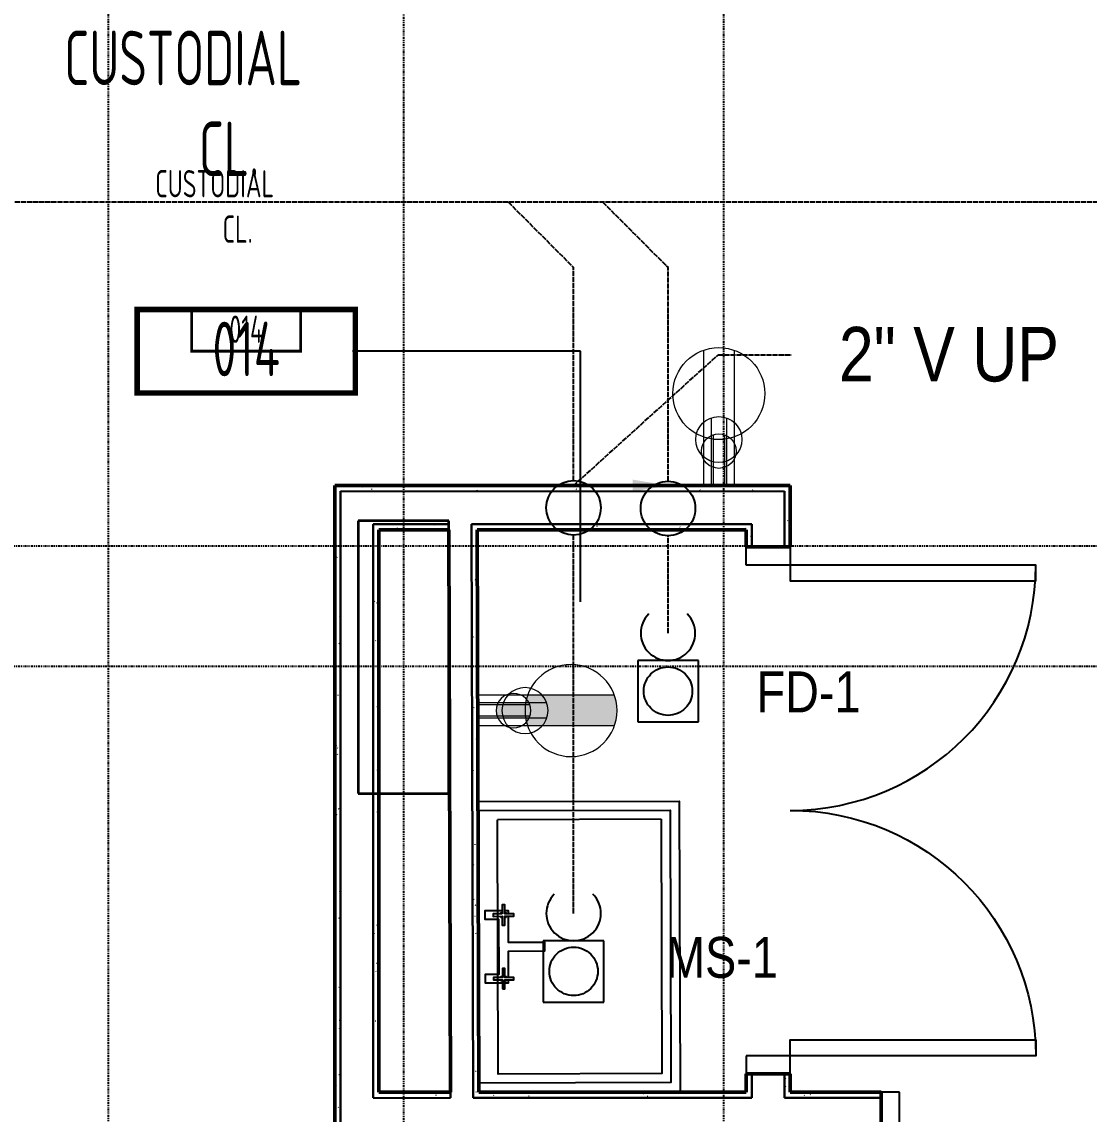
# Model space of a CAD drawing. Header units: inches. Extents: x 0 to 11244, y -13 to 5829.
# Drawn here: x 3739.8 to 3857.2, y 5019.4 to 5139.7 of the extents above; entities that cross this region are included whole.
import ezdxf
from ezdxf import colors
from ezdxf.entities.mleader import LeaderData, LeaderLine
from ezdxf.enums import TextEntityAlignment as Align
from ezdxf.math import Vec2, Vec3

# ---------------------------------------------------------------- set-up
doc = ezdxf.new("R2010")
doc.units = ezdxf.units.IN
doc.header["$LTSCALE"] = 0.375
doc.header["$MEASUREMENT"] = 0
for name, pattern in [('DASHDOT', [1, 0.5, -0.25, 0, -0.25]), ('PHANTOM2', [1.25, 0.625, -0.125, 0.125, -0.125, 0.125, -0.125]), ('UPIPINGX2', [1.75, 1.5, -0.25])]:
    doc.linetypes.add(name, pattern=pattern)
for name, color, linetype, lineweight in [('A-Anno-Dims', 8, 'Continuous', 25), ('A-Area-Spce-Iden', 8, 'Continuous', 25), ('A-Area-Spce-Iden @ 32', 8, 'Continuous', 25), ('A-Area-Spce-Iden @ 64', 8, 'Continuous', 25), ('A-Wall', 3, 'Continuous', 50), ('E-Wall-Powr', 8, 'Continuous', 18), ('E-Wall-Powr @ 24', 8, 'Continuous', 18), ('E-Wall-Powr @ 32', 8, 'Continuous', 18), ('E-Wall-Powr @ 64', 8, 'Continuous', 18), ('P-Flor-Fixt', 8, 'Continuous', 25), ('S-Cols', 8, 'Continuous', 35)]:
    doc.layers.add(name, color=color, linetype=linetype, lineweight=lineweight)
for name, color, linetype in [('A-Col-Grid', 8, 'PHANTOM2'), ('A-Door', 8, 'Continuous'), ('G-ANNO-REFR-N', 8, 'Continuous'), ('P-SANR-PIPU-N', 201, 'UPIPINGX2'), ('P-SANR-PIPU-N @ 64', 201, 'UPIPINGX2')]:
    doc.layers.add(name, color=color, linetype=linetype)
doc.styles.add("3-32'' Notes", font='ARIALN.TTF', dxfattribs={"height": 0.09375})
doc.styles.add('TPDE', font='architxt.shx', dxfattribs={"width": 0.75, "height": 0.09375})
doc.styles.add('TPDE Annotative', font='architxt.shx', dxfattribs={"width": 0.75, "height": 0.09375})
doc.dimstyles.new('TPDE Annotative', dxfattribs={"dimtxt": 0.09375, "dimasz": 0.09375, "dimexe": 0.0625, "dimexo": 0.0625, "dimgap": 0.03125, "dimtad": 1, "dimdec": 4, "dimzin": 3, "dimdsep": 46, "dimlunit": 4, "dimtxsty": 'TPDE Annotative', "dimblk": 'ARCHTICK', "dimcen": 0.09375, "dimdle": 0.0625, "dimclrd": 1, "dimclre": 1, "dimclrt": 256, "dimazin": 2, "dimtfac": 0.75, "dimtdec": 4, "dimtix": 1, "dimtmove": 1, "dimatfit": 3, "dimfxl": 1, "dimfrac": 2, "dimtolj": 1, "dimtzin": 0, "dimarcsym": 0})
pattern_1 = [(360, (-3428.935485354128, -5710.22105537465), (0.05999999999999926, 6), [0.06, -6]), (9.999999999999982, (-3427.015485354128, -5710.10105537465), (-0.9828006008208504, 5.919265408733263), [0.06, -6]), (20, (-3428.095485354128, -5708.781055374649), (-1.995739302706858, 5.658676933314991), [0.06, -6]), (29.99999999999996, (-3426.775485354128, -5707.821055374649), (-2.948038475772934, 5.226152422706632), [0.06, -6]), (40, (-3428.335485354128, -5707.46105537465), (-3.810762991532097, 4.634833915295059), [0.05999999999999998, -5.999999999999997]), (49.99999999999999, (-3427.855485354128, -5706.02105537465), (-4.557699402132677, 3.902688324706374), [0.06, -6]), (59.99999999999997, (-3428.695485354128, -5704.94105537465), (-5.166152422706632, 3.051961524227067), [0.06, -6]), (70, (-3426.775485354128, -5705.06105537465), (-5.61763451611591, 2.108502417201167), [0.05999999999999998, -5.999999999999998]), (80.00000000000001, (-3425.335485354128, -5704.821055374649), (-5.898427627413232, 1.100977531182314), [0.05999999999999998, -5.999999999999998]), (90, (-3424.615485354128, -5706.26105537465), (-6, 0.05999999999999963), [0.06, -6]), (99.99999999999997, (-3423.415485354128, -5706.38105537465), (-5.919265408733263, -0.9828006008208502), [0.06, -6]), (110, (-3423.415485354128, -5708.54105537465), (-5.658676933314991, -1.995739302706858), [0.05999999999999998, -5.999999999999998]), (120, (-3424.495485354128, -5709.26105537465), (-5.226152422706632, -2.948038475772933), [0.06, -6]), (130, (-3426.175485354128, -5708.90105537465), (-4.634833915295059, -3.810762991532098), [0.06, -6]), (140, (-3425.095485354128, -5707.821055374649), (-3.902688324706375, -4.557699402132676), [0.06, -6]), (150, (-3426.175485354128, -5706.741055374649), (-3.051961524227065, -5.166152422706633), [0.06, -6]), (160.0000000000001, (-3423.655485354128, -5710.10105537465), (-2.10850241720117, -5.617634516115908), [0.06, -6])]
pattern_2 = [(360, (-3428.935485354128, -5710.22105537465), (0.05999999999999889, 6), [0.06, -6]), (9.999999999999973, (-3427.015485354128, -5710.10105537465), (-0.9828006008208507, 5.919265408733263), [0.06, -6]), (19.99999999999996, (-3428.095485354128, -5708.781055374649), (-1.995739302706859, 5.658676933314991), [0.06, -6]), (30.00000000000001, (-3426.775485354128, -5707.821055374649), (-2.948038475772934, 5.226152422706631), [0.05999999999999999, -5.999999999999999]), (40.00000000000001, (-3428.335485354128, -5707.46105537465), (-3.810762991532098, 4.634833915295059), [0.06, -6]), (49.99999999999999, (-3427.855485354128, -5706.02105537465), (-4.557699402132677, 3.902688324706374), [0.06, -6]), (59.99999999999999, (-3428.695485354128, -5704.94105537465), (-5.166152422706633, 3.051961524227067), [0.06, -6]), (70, (-3426.775485354128, -5705.06105537465), (-5.61763451611591, 2.108502417201167), [0.05999999999999998, -5.999999999999997]), (79.99999999999999, (-3425.335485354128, -5704.821055374649), (-5.898427627413232, 1.100977531182314), [0.06, -6]), (90, (-3424.615485354128, -5706.26105537465), (-6, 0.05999999999999926), [0.06, -6]), (99.99999999999997, (-3423.415485354128, -5706.38105537465), (-5.919265408733263, -0.9828006008208505), [0.06, -6]), (110, (-3423.415485354128, -5708.54105537465), (-5.658676933314991, -1.995739302706859), [0.05999999999999999, -5.999999999999999]), (120, (-3424.495485354128, -5709.26105537465), (-5.226152422706631, -2.948038475772933), [0.06, -6]), (130, (-3426.175485354128, -5708.90105537465), (-4.634833915295059, -3.810762991532099), [0.05999999999999998, -5.999999999999998]), (140, (-3425.095485354128, -5707.821055374649), (-3.902688324706374, -4.557699402132676), [0.06, -6]), (150, (-3426.175485354128, -5706.741055374649), (-3.051961524227065, -5.166152422706634), [0.06, -6]), (159.9999999999999, (-3423.655485354128, -5710.10105537465), (-2.10850241720117, -5.617634516115908), [0.06, -6])]

# ---------------------------------------------------------------- blocks, each defined once
blk = doc.blocks.new('Drain with Trap')
at = {"linetype": 'ByBlock'}
for p, q in [((0.1523434838010651, 0.0521915965399149), (0.046875, 0.0521915965399149)), ((0.046875, 0.0521915965399149), (0.046875, -0.0521915965399149)), ((0.1523434838010651, -0.0521915965399149), (0.1523434838010651, 0.0521915965399149)), ((0.046875, -0.0521915965399149), (0.1523434838010651, -0.0521915965399149))]:
    blk.add_line(p, q, dxfattribs=at)
blk.add_circle((0.09960924190053433, 0), 0.04166666666696983, dxfattribs=at)
blk.add_arc((0, 0), 0.046875, 225.0000000000007, 134.9999999999993, dxfattribs=at)
blk = doc.blocks.new('Elbow Up')
at = {"linetype": 'Continuous'}
blk.add_circle((0, 0), 0.04687499999999997, dxfattribs=at)
blk = doc.blocks.new('Pipe in Rise')
blk.add_circle((0, 0), 0.04687499999999997)
blk = doc.blocks.new('*U435')
blk.add_hatch(color=256).paths.add_polyline_path([(0.0835904887744866, 0.0262680738810559, 0.0848296616691814), (0.07910156250000003, 0, 0.0848296616691814), (0.0835904887744866, -0.0262680738810559), (0.2328157612255133, -0.0262680738810559, 0.08482966166918143), (0.2373046875, 0, 0.08482966166918143), (0.2328157612255133, 0.0262680738810559)])
at = {"linetype": 'ByBlock', "lineweight": -2}
for p, q in [((0.2328157612189443, 0.0262680738810559), (0, 0.0262680738810559)), ((0.2328157612189443, -0.0262680738810559), (0, -0.0262680738810559))]:
    blk.add_line(p, q, dxfattribs=at)
blk.add_circle((0.158203125, 0), 0.07910156249999997, dxfattribs=at)
at = {"linetype": 'ByBlock', "lineweight": -2, "style": 'TPDE', "width": 0.75}
blk.add_attdef('TYPE', (0.2901488385271502, 0.04526431619911642), '', height=0.09375, dxfattribs=at)
blk = doc.blocks.new('*U480')
at = {"layer": 'E-Wall-Powr @ 24', "xscale": -24, "yscale": 24, "zscale": 24, "rotation": 180}
blk.add_blockref('*U435', (3790.092087291904, 5063.849788973066), dxfattribs=at)
at = {"layer": 'E-Wall-Powr @ 32', "xscale": -32, "yscale": 32, "zscale": 32, "rotation": 180}
blk.add_blockref('*U435', (3790.092087291904, 5063.849788973066), dxfattribs=at)
at = {"layer": 'E-Wall-Powr @ 64', "xscale": -64, "yscale": 64, "zscale": 64, "rotation": 180}
blk.add_blockref('*U435', (3790.092087291904, 5063.849788973066), dxfattribs=at)
blk = doc.blocks.new('*U436')
at = {"linetype": 'ByBlock', "lineweight": -2}
for p, q in [((0.2328157612189443, 0.0262680738810559), (0, 0.0262680738810559)), ((0.2328157612189443, -0.0262680738810559), (0, -0.0262680738810559))]:
    blk.add_line(p, q, dxfattribs=at)
blk.add_circle((0.158203125, 0), 0.07910156249999997, dxfattribs=at)
at = {"linetype": 'ByBlock', "lineweight": -2, "style": 'TPDE', "width": 0.75}
blk.add_attdef('TYPE', (0.2901488385271502, 0.04526431619911642), '', height=0.09375, dxfattribs=at)
blk = doc.blocks.new('*U481')
at = {"layer": 'E-Wall-Powr @ 24', "xscale": 24, "yscale": 24, "zscale": 24, "rotation": 90}
blk.add_blockref('*U436', (3816.478877364586, 5088.616055374671), dxfattribs=at)
at = {"layer": 'E-Wall-Powr @ 32', "xscale": 32, "yscale": 32, "zscale": 32, "rotation": 90}
blk.add_blockref('*U436', (3816.478877364586, 5088.616055374671), dxfattribs=at)
at = {"layer": 'E-Wall-Powr @ 64', "xscale": 64, "yscale": 64, "zscale": 64, "rotation": 90}
blk.add_blockref('*U436', (3816.478877364586, 5088.616055374671), dxfattribs=at)
blk = doc.blocks.new('T23120-00_Cellar PS Layout')
at = {"layer": 'E-Wall-Powr', "linetype": 'DASHDOT'}
for name in ['*U481', '*U480']:
    blk.add_blockref(name, (0, 0), dxfattribs=at)
blk = doc.blocks.new('_ArchTick')
at = {"linetype": 'ByBlock', "const_width": 0.15}
blk.add_lwpolyline([(-0.5, -0.5), (0.5, 0.5)], dxfattribs=at)
blk = doc.blocks.new('DOT')
at = {"color": 1, "const_width": 0.0234375}
blk.add_lwpolyline([(-0.01171875, 0, 1), (0.01171875, 0, 1)], format="xyb", close=True, dxfattribs=at)
blk = doc.blocks.new('TPDE_Room_Smart_Tag_Basic_P')
at = {"const_width": 0.1}
blk.add_lwpolyline([(-2, -1.531266542842786), (2, -1.531266542842786), (2, 0), (-2, 0)], close=True, dxfattribs=at)
at = {"linetype": 'ByBlock', "lineweight": -2, "style": 'TPDE', "width": 0.75}
blk.add_attdef('TPDE_ROOM_INFO_OBJECTS:ROOMNAME_001', (-3.685344827586207, 0.3000000000000003), '', height=1, dxfattribs=at)
blk.add_attdef('TPDE_ROOM_INFO_OBJECTS:ROOMNUMBER', text='', height=1, dxfattribs=at).set_placement((0, -1.225234935688786), align=Align.CENTER)
blk = doc.blocks.new('*U514')
at = {"layer": 'A-Area-Spce-Iden @ 32', "color": 8, "linetype": 'Continuous', "lineweight": 25}
ref = blk.add_blockref('TPDE_Room_Smart_Tag_Basic_P', (335.3083667940336, -602.3388498195536), dxfattribs=dict(at, xscale=3, yscale=3, zscale=3))
ref.add_attrib('TPDE_ROOM_INFO_OBJECTS:ROOMNAME_001', 'CUSTODIAL', (325.2997461043785, -589.998176455448), dxfattribs={"layer": '0', "linetype": 'ByBlock', "lineweight": -2, "height": 3, "style": 'TPDE Annotative', "width": 0.75})
ref.add_attrib('TPDE_ROOM_INFO_OBJECTS:ROOMNUMBER', '014', dxfattribs={"layer": '0', "linetype": 'ByBlock', "lineweight": -2, "height": 3, "style": 'TPDE Annotative', "width": 0.75}).set_placement((335.3083667940336, -606.0145546266203), align=Align.CENTER)
ref.add_attrib('TPDE_ROOM_INFO_OBJECTS:ROOMNAME_002', 'CL.', (332.7092288629992, -594.998176455448), dxfattribs={"layer": '0', "linetype": 'ByBlock', "lineweight": -2, "height": 3, "style": 'TPDE Annotative', "width": 0.75})
at = {"layer": 'A-Area-Spce-Iden @ 64', "color": 8, "linetype": 'Continuous', "lineweight": 25}
ref = blk.add_blockref('TPDE_Room_Smart_Tag_Basic_P', (335.3083667940336, -602.3388498195536), dxfattribs=dict(at, xscale=6, yscale=6, zscale=6))
ref.add_attrib('TPDE_ROOM_INFO_OBJECTS:ROOMNAME_001', 'CUSTODIAL', (315.2911254147234, -577.6575030913423), dxfattribs={"layer": '0', "linetype": 'ByBlock', "lineweight": -2, "height": 6, "style": 'TPDE Annotative', "width": 0.75})
ref.add_attrib('TPDE_ROOM_INFO_OBJECTS:ROOMNUMBER', '014', dxfattribs={"layer": '0', "linetype": 'ByBlock', "lineweight": -2, "height": 6, "style": 'TPDE Annotative', "width": 0.75}).set_placement((335.3083667940336, -609.6902594336862), align=Align.CENTER)
ref.add_attrib('TPDE_ROOM_INFO_OBJECTS:ROOMNAME_002', 'CL.', (330.1100909319647, -587.6575030913423), dxfattribs={"layer": '0', "linetype": 'ByBlock', "lineweight": -2, "height": 6, "style": 'TPDE Annotative', "width": 0.75})
blk = doc.blocks.new('I_PLUMB_SINK_WALL FAUCET_P')
at = {"linetype": 'ByBlock', "lineweight": -2}
for points in [[(1.862499999999997, -4), (0, -4), (0, -3), (1.5, -3), (1.5, 3), (0, 3), (0, 4), (1.862499999999997, 4)], [(2.137500000000003, 4), (2.5, 4), (2.5, 3.637500000000003)], [(2.5, 3.362500000000004), (2.5, 0.5), (6.5, 0.5), (6.5, -0.5), (2.5, -0.5), (2.5, -3.362500000000004)], [(2.5, -3.637499999999996), (2.5, -4), (2.137500000000003, -4)]]:
    blk.add_lwpolyline(points, dxfattribs=at)
for points in [[(1.862499999999997, 3.637500000000003), (0.875, 3.637500000000003), (0.875, 3.362499999999997), (1.862499999999997, 3.362499999999997), (1.862499999999997, 2.375), (2.137500000000003, 2.375), (2.137500000000003, 3.362499999999997), (3.125, 3.362499999999997), (3.125, 3.637500000000003), (2.137500000000003, 3.637500000000003), (2.137500000000003, 4.625), (1.862499999999997, 4.625)], [(1.862499999999997, -4.625), (2.137500000000003, -4.625), (2.137500000000003, -3.637500000000003), (3.125, -3.637500000000003), (3.125, -3.362499999999997), (2.137500000000003, -3.362499999999997), (2.137500000000003, -2.375), (1.862499999999997, -2.375), (1.862499999999997, -3.362499999999997), (0.875, -3.362499999999997), (0.875, -3.637500000000003), (1.862499999999997, -3.637500000000003)]]:
    blk.add_lwpolyline(points, close=True, dxfattribs=at)
for centre, start, end in [((2, 3.5), 112.8866144022561, 157.1133855977434), ((2, 3.5), 22.88661440225657, 67.11338559774393), ((2, 3.5), 202.886614402256, 247.1133855977439), ((2, 3.5), 292.8866144022561, 337.1133855977439), ((2, -3.5), 112.8866144022561, 157.1133855977434), ((2, -3.5), 22.88661440225657, 67.11338559774393), ((2, -3.5), 202.886614402256, 247.1133855977439), ((2, -3.5), 292.8866144022561, 337.1133855977439)]:
    blk.add_arc(centre, 0.3535533905932738, start, end, dxfattribs=at)
blk = doc.blocks.new('*U446')
at = {"layer": 'P-Flor-Fixt', "linetype": 'Continuous', "lineweight": 25, "extrusion": (0, 0, -1), "xscale": -1, "zscale": -1}
blk.add_blockref('I_PLUMB_SINK_WALL FAUCET_P', (0, 0), dxfattribs=at)
blk = doc.blocks.new('MOP SINK')
at = {"layer": 'P-Flor-Fixt', "transparency": 33554646}
blk.add_line((4126.696809445581, 5565.867173031559), (4108.696809445581, 5565.867173031559), dxfattribs=at)
for points in [[(4106.696809445585, 5567.867173031567), (4128.696809445585, 5567.867173031559), (4128.696809445575, 5535.867173031559), (4106.696809445575, 5535.867173031567)], [(4106.696809445585, 5566.867173031567), (4127.696809445585, 5566.867173031559), (4127.696809445576, 5536.86717303156), (4106.696809445576, 5536.867173031567)], [(4126.696809445581, 5565.867173031559), (4126.696809445581, 5537.867173031559), (4108.696809445581, 5537.867173031559), (4108.696809445581, 5565.867173031559)]]:
    blk.add_lwpolyline(points, dxfattribs=at)
at = {"layer": 'P-Flor-Fixt', "linetype": 'Continuous', "lineweight": 25}
blk.add_blockref('*U446', (4107.321809445581, 5551.867173031562), dxfattribs=at)
blk = doc.blocks.new('A$C7a236a31')
at = {"layer": 'A-Wall', "linetype": 'Continuous', "lineweight": 18}
h = blk.add_hatch(dxfattribs=at)
h.set_pattern_fill('GENERAL_TEXTURE', color=8, scale=6, style=0, pattern_type=2)
h.set_pattern_definition(pattern_1)
h.paths.add_polyline_path([(395.1674032066821, -621.7249999999785), (360.7228370599141, -621.7249999999785), (360.7228370599141, -622.3499999999785), (394.5424032066821, -622.3499999999785)], flags=0)
h.paths.add_polyline_path([(360.7228370599141, -621.7249999999785), (345.0424032066808, -621.7249999999785), (345.6674032066808, -622.3499999999785), (360.7228370599141, -622.3499999999785)], flags=0)
h = blk.add_hatch(dxfattribs=at)
h.set_pattern_fill('GENERAL_TEXTURE', color=8, scale=6, angle=-360, style=0, pattern_type=2)
h.set_pattern_definition(pattern_2)
h.paths.add_polyline_path([(345.6674032066808, -622.3499999999785), (345.0424032066808, -621.7249999999785), (345.0424032066808, -693.3500000000104), (345.6674032066808, -692.7250000000104)], flags=0)
h = blk.add_hatch(dxfattribs=at)
h.set_pattern_fill('GENERAL_TEXTURE', color=8, scale=6, angle=-360, style=0, pattern_type=2)
h.set_pattern_definition(pattern_2)
h.paths.add_polyline_path([(395.1674032066821, -621.7249999999785), (394.5424032066821, -622.3499999999785), (394.5424032066821, -628.4750000000104), (395.1674032066821, -628.4750000000104)], flags=0)
h.paths.add_polyline_path([(395.1674032066821, -686.4750000000104), (394.5424032066821, -686.4750000000104), (394.5424032066821, -689.1000000000104), (395.1674032066821, -688.4750000000104)], flags=0)
h = blk.add_hatch(dxfattribs=at)
h.set_pattern_fill('GENERAL_TEXTURE', color=8, scale=6, style=0, pattern_type=2)
h.set_pattern_definition(pattern_1)
h.paths.add_polyline_path([(390.2924032066821, -626.5999999999785), (390.9174032066821, -625.9749999999785), (360.0960433360024, -625.9749999999785), (360.7228370599141, -626.5999999999785)], flags=0)
h.paths.add_polyline_path([(349.2924032066808, -625.9749999999785), (349.9174032066808, -626.5999999999785), (357.5978242269621, -626.5999999999785), (357.5960330696407, -625.9749999999785)], flags=0)
h = blk.add_hatch(dxfattribs=at)
h.set_pattern_fill('GENERAL_TEXTURE', color=8, scale=6, angle=-360, style=0, pattern_type=2)
h.set_pattern_definition(pattern_2)
h.paths.add_polyline_path([(349.9174032066808, -626.5999999999785), (349.2924032066808, -625.9749999999785), (349.2924032066808, -689.1000000000104), (349.9174032066808, -688.4750000000104)], flags=0)
h = blk.add_hatch(dxfattribs=at)
h.set_pattern_fill('GENERAL_TEXTURE', color=8, scale=6, angle=-360, style=0, pattern_type=2)
h.set_pattern_definition([(360, (-3428.935485354128, -5710.22105537465), (0.05999999999999915, 6), [0.06, -6]), (9.999999999999984, (-3427.015485354128, -5710.10105537465), (-0.9828006008208505, 5.919265408733263), [0.05999999999999998, -5.999999999999998]), (19.99999999999996, (-3428.095485354128, -5708.781055374649), (-1.995739302706859, 5.658676933314991), [0.06, -6]), (30.00000000000001, (-3426.775485354128, -5707.821055374649), (-2.948038475772934, 5.226152422706631), [0.05999999999999999, -5.999999999999999]), (40, (-3428.335485354128, -5707.46105537465), (-3.810762991532098, 4.63483391529506), [0.05999999999999999, -5.999999999999999]), (49.99999999999999, (-3427.855485354128, -5706.02105537465), (-4.557699402132677, 3.902688324706374), [0.06, -6]), (59.99999999999997, (-3428.695485354128, -5704.94105537465), (-5.166152422706633, 3.051961524227067), [0.06, -6]), (70.00000000000003, (-3426.775485354128, -5705.06105537465), (-5.617634516115911, 2.108502417201167), [0.06, -6]), (80.00000000000001, (-3425.335485354128, -5704.821055374649), (-5.898427627413233, 1.100977531182314), [0.05999999999999999, -5.999999999999999]), (90, (-3424.615485354128, -5706.26105537465), (-6, 0.05999999999999953), [0.06, -6]), (99.99999999999997, (-3423.415485354128, -5706.38105537465), (-5.919265408733263, -0.9828006008208503), [0.05999999999999998, -5.999999999999998]), (110, (-3423.415485354128, -5708.54105537465), (-5.658676933314991, -1.995739302706859), [0.05999999999999999, -5.999999999999999]), (120, (-3424.495485354128, -5709.26105537465), (-5.226152422706631, -2.948038475772933), [0.06, -6]), (130, (-3426.175485354128, -5708.90105537465), (-4.63483391529506, -3.810762991532099), [0.06, -6]), (140, (-3425.095485354128, -5707.821055374649), (-3.902688324706374, -4.557699402132676), [0.05999999999999999, -5.999999999999999]), (150, (-3426.175485354128, -5706.741055374649), (-3.051961524227065, -5.166152422706634), [0.06, -6]), (160.0000000000001, (-3423.655485354128, -5710.10105537465), (-2.108502417201171, -5.617634516115909), [0.05999999999999999, -5.999999999999999])])
h.paths.add_polyline_path([(360.7228370599141, -626.5999999999776), (360.0960433360024, -625.9749999999776), (360.2769502254819, -689.1000000000104), (360.9001616347505, -688.4750000000095)], flags=0)
h = blk.add_hatch(dxfattribs=at)
h.set_pattern_fill('GENERAL_TEXTURE', color=8, scale=6, angle=-360, style=0, pattern_type=2)
h.set_pattern_definition(pattern_2)
h.paths.add_polyline_path([(390.2924032066821, -626.5999999999785), (390.2924032066821, -628.4750000000104), (390.9174032066821, -628.4750000000104), (390.9174032066821, -625.9749999999785)], flags=0)
h.paths.add_polyline_path([(390.9174032066821, -686.4750000000104), (390.2924032066821, -686.4750000000104), (390.2924032066821, -688.4750000000104), (390.9174032066821, -689.1000000000104)], flags=0)
h = blk.add_hatch(dxfattribs=at)
h.set_pattern_fill('GENERAL_TEXTURE', color=8, scale=6, style=0, pattern_type=2)
h.set_pattern_definition(pattern_1)
h.paths.add_polyline_path([(351.5424032066812, -688.4750000000104), (349.9174032066808, -688.4750000000104), (349.2924032066808, -689.1000000000104), (351.5424032066812, -689.1000000000104)], flags=0)
h.paths.add_polyline_path([(452.4174032066821, -688.4750000000104), (445.1674032066821, -688.4750000000104), (445.1674032066821, -689.1000000000104), (451.7924032066821, -689.1000000000104)], flags=0)
h.paths.add_polyline_path([(405.1674032066821, -689.1000000000104), (405.1674032066821, -688.4750000000104), (395.1674032066821, -688.4750000000104), (394.5424032066821, -689.1000000000104)], flags=0)
h.paths.add_polyline_path([(390.2924032066821, -688.4750000000104), (360.9001616347505, -688.4750000000104), (360.2769502254814, -689.1000000000104), (390.9174032066821, -689.1000000000104)], flags=0)
h.paths.add_polyline_path([(351.5424032066812, -688.4750000000104), (351.5424032066812, -689.1000000000104), (357.7769399591202, -689.1000000000104), (357.7751488017984, -688.4750000000104)], flags=0)
at = {"layer": 'A-Col-Grid', "color": 8}
for p, q in [((320.11350593924, 117.5223658411151), (320.11350593924, -1005.879941628688)), ((352.6137490067226, 117.2071906910232), (352.6137490067226, -1006.19511677878)), ((352.6137490067226, 117.2071906910232), (352.6137490067226, -1006.19511677878)), ((352.6137490067226, 117.2071906910232), (352.6137490067226, -1006.19511677878)), ((352.6137490067226, 117.2071906910232), (352.6137490067226, -1006.19511677878)), ((387.8137452696947, 117.522365841116), (387.8137452696947, -1005.879941628687)), ((-64.34587552437006, -628.3500000000104), (836.2262701626478, -628.3500000000104)), ((-64.34587552437051, -641.6000000000076), (836.2262701626478, -641.6000000000076))]:
    blk.add_line(p, q, dxfattribs=at)
at = {"layer": 'A-Door', "color": 8, "linetype": 'Continuous', "lineweight": -3}
for points in [[(390.2924032066821, -630.4750000000104), (390.2924032066821, -628.4750000000104), (395.1674032066821, -628.4750000000104), (395.1674032066821, -630.4750000000104)], [(395.1674032066821, -630.4750000000104), (395.1674032066821, -632.2250000000104), (422.1674032066821, -632.2250000000104), (422.1674032066821, -630.4750000000104)], [(395.1674032066821, -684.4750000000104), (395.1674032066821, -682.7250000000104), (422.1674032066821, -682.7250000000104), (422.1674032066821, -684.4750000000104)], [(390.2924032066821, -684.4750000000104), (390.2924032066821, -686.4750000000104), (395.1674032066821, -686.4750000000104), (395.1674032066821, -684.4750000000104)], [(407.1674032066821, -688.4750000000104), (405.1674032066821, -688.4750000000104), (405.1674032066821, -693.3500000000104), (407.1674032066821, -693.3500000000104)]]:
    blk.add_lwpolyline(points, close=True, dxfattribs=at)
blk.add_arc((395.1674032066821, -630.4750000000104), 27, 270, 0, dxfattribs=at)
at = {"layer": 'A-Door', "color": 8, "linetype": 'Continuous', "lineweight": -3, "extrusion": (0, 0, -1)}
blk.add_arc((-395.1674032066821, -684.4750000000104), 27, 90, 180, dxfattribs=at)
at = {"layer": 'A-Wall', "color": 8, "linetype": 'Continuous', "lineweight": 50}
for p, q in [((395.1674032066821, -621.7249999999785), (345.0424032066808, -621.7249999999785)), ((345.0424032066808, -621.7249999999785), (345.0424032066808, -693.3500000000104)), ((395.1674032066821, -628.4750000000104), (395.1674032066821, -621.7249999999785)), ((349.9174032066808, -626.5999999999785), (357.5978242269621, -626.5999999999785)), ((349.9174032066808, -688.4750000000104), (349.9174032066808, -626.5999999999785)), ((357.5978242269621, -626.5999999999776), (357.7751488017984, -688.4750000000095)), ((360.7228370599141, -626.5999999999785), (390.2924032066821, -626.5999999999785)), ((360.9001616347505, -688.4750000000095), (360.7228370599141, -626.5999999999776)), ((390.2924032066821, -626.5999999999785), (390.2924032066821, -628.4750000000104)), ((390.2924032066821, -628.4750000000104), (395.1674032066821, -628.4750000000104)), ((390.2924032066821, -686.4750000000104), (390.2924032066821, -688.4750000000104)), ((395.1674032066821, -686.4750000000104), (390.2924032066821, -686.4750000000104)), ((395.1674032066821, -688.4750000000104), (395.1674032066821, -686.4750000000104)), ((357.7751488017984, -688.4750000000104), (349.9174032066808, -688.4750000000104)), ((390.2924032066821, -688.4750000000104), (360.9001616347505, -688.4750000000104)), ((405.1674032066821, -688.4750000000104), (395.1674032066821, -688.4750000000104)), ((405.1674032066821, -693.3500000000104), (405.1674032066821, -688.4750000000104))]:
    blk.add_line(p, q, dxfattribs=at)
at = {"layer": 'A-Wall', "color": 8, "linetype": 'Continuous', "lineweight": 25}
for p, q in [((345.6674032066808, -622.3499999999785), (394.5424032066821, -622.3499999999785)), ((345.6674032066808, -622.3499999999785), (394.5424032066821, -622.3499999999785)), ((345.6674032066808, -692.7250000000104), (345.6674032066808, -622.3499999999785)), ((345.6674032066808, -622.3499999999785), (345.6674032066808, -692.7250000000104)), ((394.5424032066821, -628.4750000000104), (394.5424032066821, -622.3499999999785)), ((394.5424032066821, -622.3499999999785), (394.5424032066821, -628.4750000000104)), ((349.2924032066808, -625.9749999999785), (357.5960330696407, -625.9749999999785)), ((357.5960330696407, -625.9749999999785), (349.2924032066808, -625.9749999999785)), ((349.2924032066808, -689.1000000000104), (349.2924032066808, -625.9749999999785)), ((349.2924032066808, -625.9749999999785), (349.2924032066808, -689.1000000000104)), ((357.5978242269621, -626.5999999999785), (357.5960330696407, -625.9749999999785)), ((357.5960330696407, -625.9749999999776), (357.5978242269621, -626.5999999999776)), ((360.0960433360024, -625.9749999999785), (390.9174032066821, -625.9749999999785)), ((390.9174032066821, -625.9749999999785), (360.0960433360024, -625.9749999999785)), ((360.2769502254814, -689.1000000000095), (360.0960433360019, -625.9749999999776)), ((360.0960433360019, -625.9749999999776), (360.2769502254814, -689.1000000000095)), ((390.9174032066821, -628.4750000000104), (390.9174032066821, -625.9749999999785)), ((390.9174032066821, -625.9749999999785), (390.9174032066821, -628.4750000000104)), ((390.9174032066821, -689.1000000000104), (390.9174032066821, -686.4750000000104)), ((390.9174032066821, -686.4750000000104), (390.9174032066821, -689.1000000000104)), ((394.5424032066821, -689.1000000000104), (394.5424032066821, -686.4750000000104)), ((394.5424032066821, -686.4750000000104), (394.5424032066821, -689.1000000000104)), ((357.7769399591202, -689.1000000000104), (357.7751488017984, -688.4750000000104)), ((357.7751488017984, -688.4750000000095), (357.7769399591202, -689.1000000000095)), ((349.2924032066808, -689.1000000000104), (357.7769399591202, -689.1000000000104)), ((349.2924032066808, -689.1000000000104), (357.7769399591202, -689.1000000000104)), ((360.2769502254814, -689.1000000000104), (390.9174032066821, -689.1000000000104)), ((390.9174032066821, -689.1000000000104), (360.2769502254814, -689.1000000000104)), ((394.5424032066821, -689.1000000000104), (405.1674032066821, -689.1000000000104)), ((405.1674032066821, -689.1000000000104), (394.5424032066821, -689.1000000000104))]:
    blk.add_line(p, q, dxfattribs=at)
at = {"layer": 'S-Cols', "color": 8, "linetype": 'Continuous', "lineweight": 35}
for p, q in [((347.6137490067244, -625.6000000000085), (347.6137490067244, -655.6000000000085)), ((357.6137490067244, -625.6000000000085), (347.6137490067244, -625.6000000000085)), ((357.6137490067244, -655.6000000000085), (357.6137490067244, -625.6000000000085)), ((347.6137490067244, -655.6000000000085), (357.6137490067244, -655.6000000000085))]:
    blk.add_line(p, q, dxfattribs=at)
at = {"color": 8}
blk.add_blockref('T23120-00_Cellar PS Layout', (-3429.175485354128, -5710.34105537465), dxfattribs=at)
at = {"color": 8, "rotation": 0.1642007584200249}
blk.add_blockref('MOP SINK', (-3729.77320651971, -6236.12009984077), dxfattribs=at)
at = {"layer": 'A-Area-Spce-Iden', "linetype": 'DASHDOT'}
blk.add_blockref('*U514', (0, 0), dxfattribs=at)
at = {"layer": 'A-Anno-Dims', "color": 8, "linetype": 'ByBlock', "lineweight": -2}
blk.add_leader([(372.1006628018895, -634.5060337853147), (372.1006628018895, -606.932649448082), (347.0083667940335, -606.932649448082)], dimstyle='TPDE Annotative', override={"dimscale": 0, "dimgap": 0.03125, "dimtad": 0, "dimclrd": 256, "dimldrblk": 'Dot'}, dxfattribs=at)

msp = doc.modelspace()

# ---------------------------------------------------------------- block references
at = {"layer": 'G-ANNO-REFR-N'}
msp.add_blockref('A$C7a236a31', (3429.175485354128, 5710.34105537465), dxfattribs=at)

# ---------------------------------------------------------------- next in the draw order: linework, layer by layer
at = {"layer": 'P-SANR-PIPU-N'}
for p, q in [((3613.858161859279, 5119.845820585887), (3894.904115435396, 5119.845820585888)), ((3793.293586441828, 5119.845820585887), (3800.498285482026, 5112.618200783337)), ((3803.685417824853, 5119.845820585887), (3810.890116865052, 5112.618200783337)), ((3800.498285482026, 5089.172157999979), (3800.498285482026, 5112.618200783337)), ((3810.890116865052, 5089.098091119289), (3810.890116865052, 5112.618200783337)), ((3800.498285482026, 5041.521573291402), (3800.498285482026, 5083.172157999979)), ((3810.890116865052, 5072.366046856278), (3810.890116865052, 5083.098091119289))]:
    msp.add_line(p, q, dxfattribs=at)

# ---------------------------------------------------------------- next in the draw order: block references
at = {"layer": 'P-SANR-PIPU-N @ 64', "linetype": 'Continuous', "xscale": 64, "yscale": 64, "zscale": 64, "rotation": 90}
for name, p in [('Elbow Up', (3800.498285482026, 5086.172157999979)), ('Pipe in Rise', (3810.890116865052, 5086.098091119289))]:
    msp.add_blockref(name, p, dxfattribs=at)
at = {"layer": 'P-SANR-PIPU-N @ 64', "xscale": 64, "yscale": 64, "zscale": 64, "rotation": 270}
for p in [(3810.890116865052, 5072.366046856278), (3800.498285482026, 5041.521573291402)]:
    msp.add_blockref('Drain with Trap', p, dxfattribs=at)

# ---------------------------------------------------------------- next in the draw order: leaders
ml = msp.add_multileader_mtext('Standard')
ml.set_content('FD-1', color=2, style="3-32'' Notes")
ml.set_leader_properties(color=1, linetype='ByLayer', lineweight=-1)
ml.build(insert=Vec2(0, 0))
ml.multileader.update_dxf_attribs({"text_right_attachment_type": 3, "dogleg_length": 0.125, "arrow_head_size": 3, "scale": 48})
ctx = ml.context
ctx.base_point, ctx.scale, ctx.char_height, ctx.arrow_head_size, ctx.landing_gap_size, ctx.plane_origin = Vec3(4263.191199965001, 5337.037675050893), 48, 4.5, 3, 4.32, Vec3(4363.705365874112, 5357.878880947726)
ctx.right_attachment, ctx.text_align_type = 3, 2
notes = []
notes.append((ctx, [(0, (0, 0, 0), (0, 0), (1, 0), 1, [])]))
ctx.mtext.insert, ctx.mtext.alignment, ctx.mtext.flow_direction = Vec3(4277.576343211931, 5339.287675050893), 3, 5
ml = msp.add_multileader_mtext('Standard')
ml.set_content('FD-1', color=2, style="3-32'' Notes")
ml.set_leader_properties(color=1, linetype='ByLayer', lineweight=-1)
ml.build(insert=Vec2(0, 0))
ml.multileader.update_dxf_attribs({"text_right_attachment_type": 3, "dogleg_length": 0.125, "arrow_head_size": 3, "scale": 48})
ctx = ml.context
ctx.base_point, ctx.scale, ctx.char_height, ctx.arrow_head_size, ctx.landing_gap_size, ctx.plane_origin = Vec3(3941.266086657944, 5298.672688015429), 48, 4.5, 3, 4.32, Vec3(4041.780252567055, 5319.513893912263)
ctx.right_attachment, ctx.text_align_type = 3, 2
notes.append((ctx, [(0, (0, 0, 0), (0, 0), (1, 0), 1, [])]))
ctx.mtext.insert, ctx.mtext.alignment, ctx.mtext.flow_direction = Vec3(3955.651229904875, 5300.922688015429), 3, 5
ml = msp.add_multileader_mtext('Standard')
ml.set_content('FD-1', color=2, style="3-32'' Notes")
ml.set_leader_properties(color=1, linetype='ByLayer', lineweight=-1)
ml.build(insert=Vec2(0, 0))
ml.multileader.update_dxf_attribs({"text_right_attachment_type": 3, "dogleg_length": 0.125, "arrow_head_size": 3, "scale": 48})
ctx = ml.context
ctx.base_point, ctx.scale, ctx.char_height, ctx.arrow_head_size, ctx.landing_gap_size, ctx.plane_origin = Vec3(3972.843636735369, 5214.211736312742), 48, 4.5, 3, 4.32, Vec3(4073.35780264448, 5235.052942209575)
ctx.right_attachment, ctx.text_align_type = 3, 2
notes.append((ctx, [(0, (0, 0, 0), (0, 0), (1, 0), 1, [])]))
ctx.mtext.insert, ctx.mtext.alignment, ctx.mtext.flow_direction = Vec3(3987.2287799823, 5216.461736312742), 3, 5
ml = msp.add_multileader_mtext('Standard')
ml.set_content('6"ST FROM STORM WATER RETENTION TANK. SEE CIVIL DRAWINGS FOR MORE INFORMATION.', color=2, style="3-32'' Notes")
ml.set_leader_properties(color=1, linetype='ByLayer', lineweight=-1)
ml.build(insert=Vec2(0, 0))
ml.multileader.update_dxf_attribs({"text_right_attachment_type": 3, "dogleg_length": 0.125, "arrow_head_size": 3, "scale": 48})
ctx = ml.context
ctx.base_point, ctx.scale, ctx.char_height, ctx.arrow_head_size, ctx.landing_gap_size, ctx.plane_origin = Vec3(3377.762733865462, 5117.989246144994), 48, 4.5, 3, 4.32, Vec3(3601.302934059176, 5120.228961751791)
ctx.right_attachment = 3
notes.append((ctx, [(0, (1, 1, 0), (3533.910237276103, 5110.329628136808), (-1, 0), 6, [(0, [(3539.983008542161, 5125.060324267248)], 0, [])])]))
ctx.mtext.insert, ctx.mtext.width, ctx.mtext.flow_direction = Vec3(3382.082733865462, 5120.277615858499), 163.7887129411083, 5
ml = msp.add_multileader_mtext('Standard')
ml.set_content('CODP-1', color=2, style="3-32'' Notes")
ml.set_leader_properties(color=1, linetype='ByLayer', lineweight=-1)
ml.build(insert=Vec2(0, 0))
ml.multileader.update_dxf_attribs({"text_right_attachment_type": 3, "dogleg_length": 0.125, "arrow_head_size": 3, "scale": 48})
ctx = ml.context
ctx.base_point, ctx.scale, ctx.char_height, ctx.arrow_head_size, ctx.landing_gap_size, ctx.plane_origin = Vec3(4093.501800676826, 5121.754057703306), 48, 4.5, 3, 4.32, Vec3(4183.950823339006, 5142.633633313645)
ctx.right_attachment, ctx.text_align_type = 3, 2
notes.append((ctx, [(0, (0, 0, 0), (0, 0), (1, 0), 1, [])]))
ctx.mtext.insert, ctx.mtext.alignment, ctx.mtext.flow_direction = Vec3(4116.09499303699, 5124.042427416812), 3, 5
ml = msp.add_multileader_mtext('Standard')
ml.set_content('FD-1', color=2, style="3-32'' Notes")
ml.set_leader_properties(color=1, linetype='ByLayer', lineweight=-1)
ml.build(insert=Vec2(0, 0))
ml.multileader.update_dxf_attribs({"text_right_attachment_type": 3, "dogleg_length": 0.125, "arrow_head_size": 3, "scale": 48})
ctx = ml.context
ctx.base_point, ctx.scale, ctx.char_height, ctx.arrow_head_size, ctx.landing_gap_size, ctx.plane_origin, ctx.plane_x_axis, ctx.plane_y_axis = Vec3(3817.6819000962, 5065.910347807672), 48, 4.5, 3, 4.32, Vec3(3897.154115118545, 5086.751553704505), Vec3(1, -2.449293598294706e-16), Vec3(2.449293598294706e-16, 1)
ctx.right_attachment, ctx.text_align_type = 3, 2
notes.append((ctx, [(0, (0, 0, 0), (0, 0), (1, 0), 1, [])]))
ctx.mtext.insert, ctx.mtext.text_direction, ctx.mtext.alignment, ctx.mtext.flow_direction = Vec3(3832.067043343131, 5068.160347807672), Vec3(1, -2.449293598294706e-16), 3, 5
ml = msp.add_multileader_mtext('Standard')
ml.set_content('MS-1', color=2, style="3-32'' Notes")
ml.set_leader_properties(color=1, linetype='ByLayer', lineweight=-1)
ml.build(insert=Vec2(0, 0))
ml.multileader.update_dxf_attribs({"text_right_attachment_type": 3, "dogleg_length": 0.125, "arrow_head_size": 3, "scale": 48})
ctx = ml.context
ctx.base_point, ctx.scale, ctx.char_height, ctx.arrow_head_size, ctx.landing_gap_size, ctx.plane_origin, ctx.plane_x_axis, ctx.plane_y_axis = Vec3(3807.684588412632, 5036.65141355546), 48, 4.5, 3, 4.32, Vec3(3898.133611074813, 5057.530989165798), Vec3(1, -2.449293598294706e-16), Vec3(2.449293598294706e-16, 1)
ctx.right_attachment, ctx.text_align_type = 3, 2
notes.append((ctx, [(0, (0, 0, 0), (0, 0), (1, 0), 1, [])]))
ctx.mtext.insert, ctx.mtext.text_direction, ctx.mtext.alignment, ctx.mtext.flow_direction = Vec3(3822.981396052468, 5038.939783268966), Vec3(1, -2.449293598294706e-16), 3, 5
at = {"layer": 'P-SANR-PIPU-N', "linetype": 'Continuous'}
ml = msp.add_multileader_mtext('Standard', dxfattribs=at)
ml.set_content('2" V UP', color=2, style="3-32'' Notes")
ml.set_leader_properties(color=1, linetype='ByLayer', lineweight=-1)
ml.build(insert=Vec2(0, 0))
ml.multileader.update_dxf_attribs({"text_right_attachment_type": 3, "dogleg_length": 0.125, "scale": 64})
ctx = ml.context
ctx.base_point, ctx.scale, ctx.char_height, ctx.landing_gap_size, ctx.plane_origin = Vec3(3824.422876815996, 5103.025312889925), 64, 6, 5.76, Vec3(3803.889518291474, 5121.371587686291)
ctx.right_attachment, ctx.text_align_type = 3, 2
notes.append((ctx, [(0, (1, 1, 0), (3816.422876815996, 5103.025312889925), (1, 0), 8, [(1, [(3810.992791683846, 5088.616055374671), (3800.491934151175, 5088.616055374671)], 0, [])])]))
ctx.mtext.insert, ctx.mtext.alignment, ctx.mtext.flow_direction = Vec3(3853.900475724592, 5106.076472507933), 3, 5
for ctx, leaders in notes:
    for number, flags, end, landing, length, lines in leaders:
        leader = LeaderData()
        leader.index, (leader.has_last_leader_line, leader.has_dogleg_vector, leader.attachment_direction) = number, flags
        leader.last_leader_point, leader.dogleg_vector, leader.dogleg_length = Vec3(end), Vec3(landing), length
        for number, points, colour, breaks in lines:
            line = LeaderLine()
            line.index, line.vertices, line.color, line.breaks = number, Vec3.list(points), colors.encode_raw_color(colour), breaks
            leader.lines.append(line)
        ctx.leaders.append(leader)

doc.saveas('drawing.dxf')
